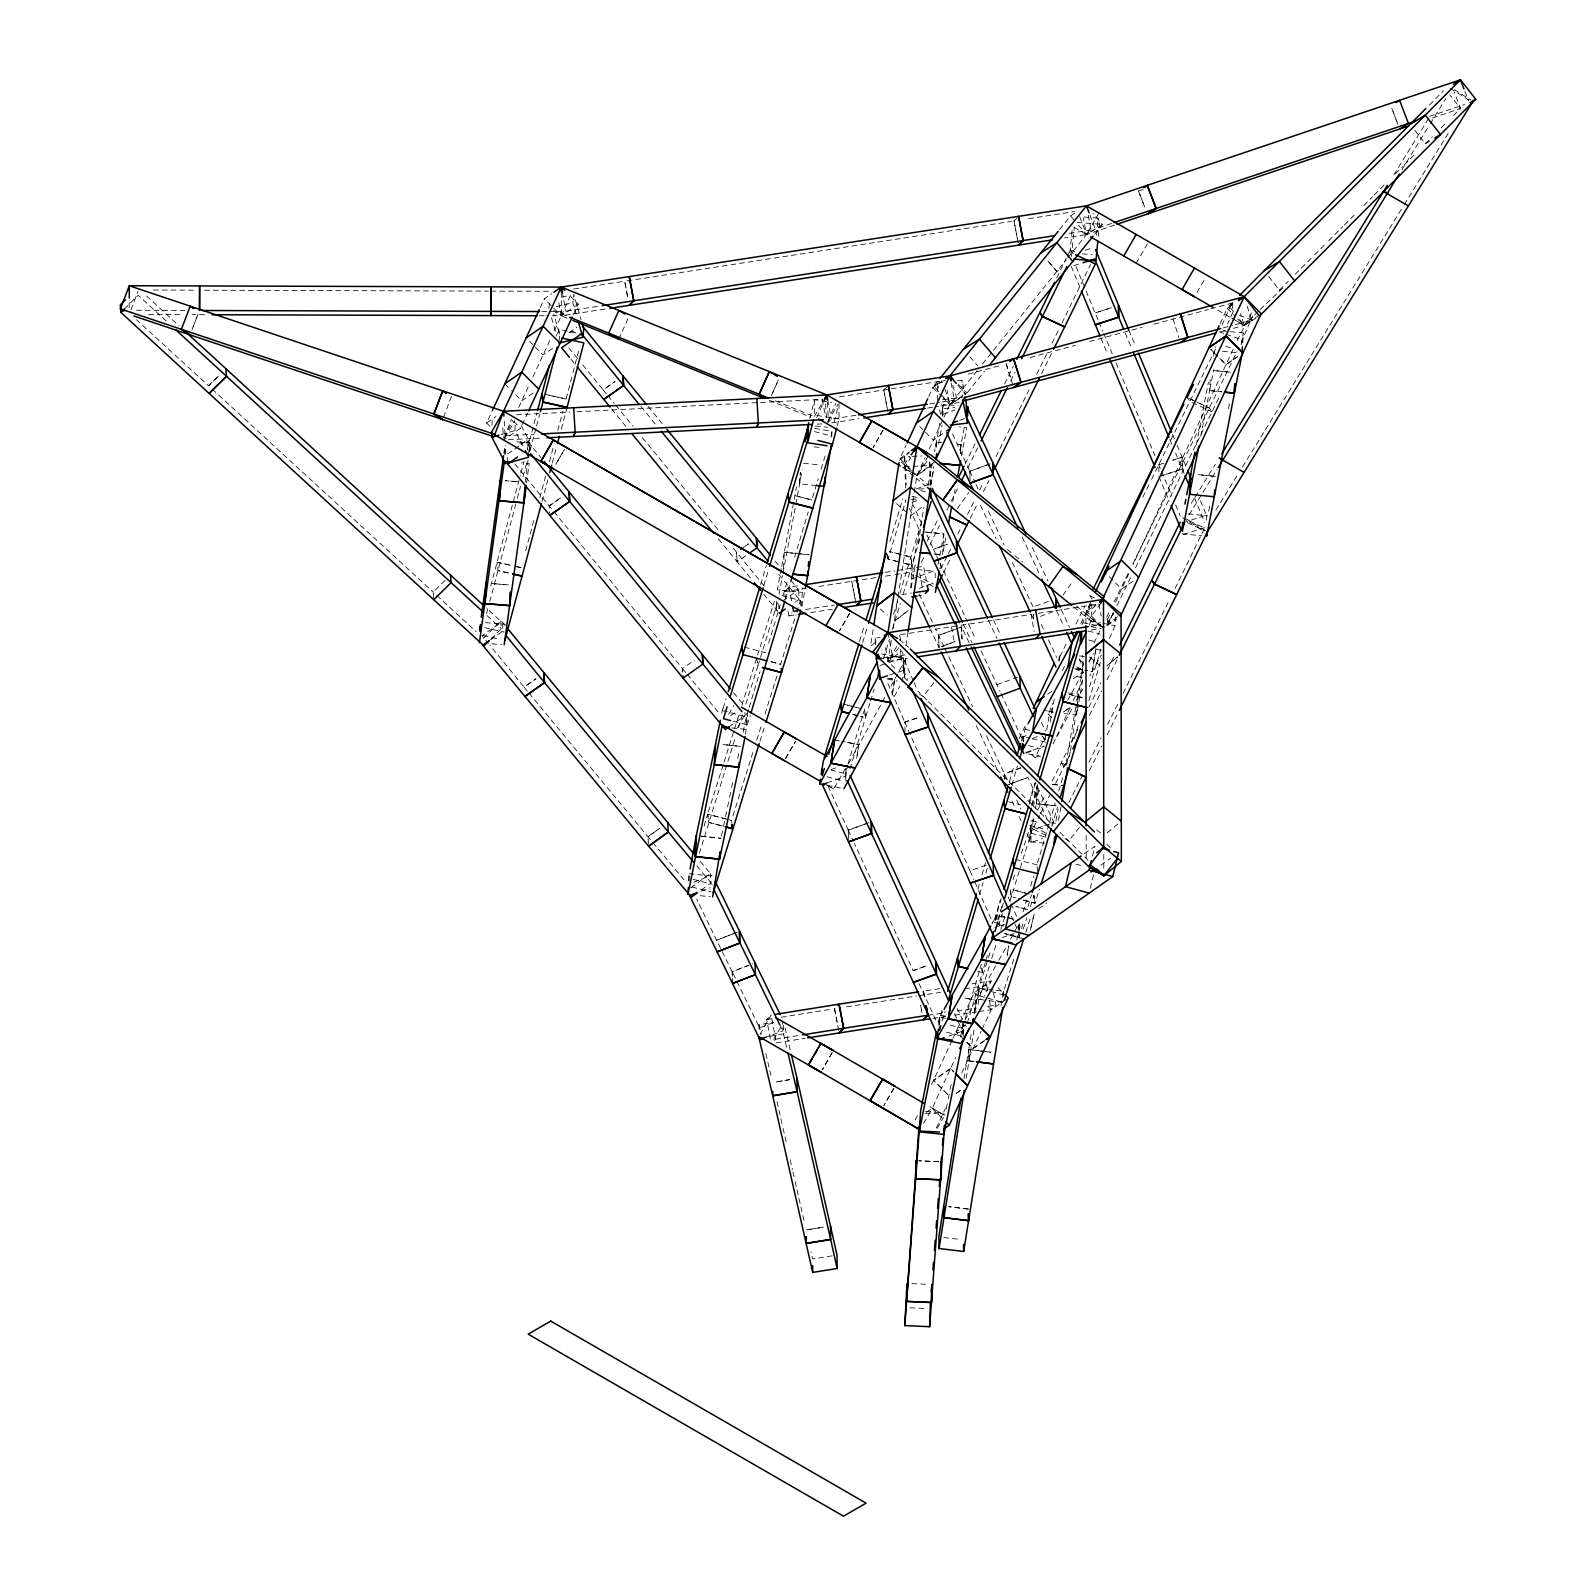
<?xml version="1.0" encoding="UTF-8"?>
<svg xmlns="http://www.w3.org/2000/svg" width="1596" height="1596" viewBox="0 0 1596 1596"><rect width="100%" height="100%" fill="white"/><g stroke="black" fill="none" stroke-linecap="round" stroke-linejoin="round"><path stroke-width="0.75" stroke-dasharray="5 3.75" d="M561.333 291.988L561.273 315.789L554.231 331.03M129.236 307.789L129.216 299.729M492.047 425.354L492.127 420.646M505.713 454.281L505.832 447.199M523.029 446.082L515.029 430.601L515.149 423.519M528.775 454.8L529.014 440.656L521.014 425.174M1232.71 303.42L1232.471 313.095L1227.563 324.088M1241.888 351.898L1242.187 339.808L1252.98 315.589M905.53 487.837L904.653 456.715L909.62 456.496M930.209 484.426L929.391 457.653M1089.23 625.073L1091.065 620.884L1091.844 604.126M1109.499 638.32L1115.005 625.752L1115.444 616.176M504.715 454.641L505.214 445.543M529.732 451.987L530.211 442.89L515.348 441.733M1200.731 436.426L1209.569 390.621L1210.227 379.309M1242.346 351.04L1243.364 332.966L1223.633 330.931M1044.283 843.127L1029.46 841.671L1030.637 823.197M1036.363 803.785L1037.52 785.312L1036.343 803.905L1056.113 805.78L1036.363 803.785L1035.505 808.534M799.636 483.867L800.374 472.296L799.616 483.887L816.913 485.623M942.657 415.898L943.396 404.347L958.218 405.823M1050.288 722.13L1052.522 703.218M1059.265 661.043L1059.704 654.101L1058.487 661.123M1070.497 750.938L1083.205 663.477M1068.103 693.023L1077.998 693.921L1076.662 714.828L1083.085 677.303L1073.21 676.365M745.611 734.18L747.626 713.292M776.534 601.413L775.915 610.689L777.252 603.647M783.297 568.535L784.354 552.296L796.484 487.139M801.072 606.241L802.868 587.627M918.418 543.019L923.825 507.269M938.807 1024.512L939.286 1017.49L946.687 1018.288M962.986 1034.128L963.645 1024.772M1069.938 252.866L1072.312 228.408M1071.435 256.477L1074.268 227.131M1096.552 235.27L1098.208 218.153L1083.385 216.976M1098.267 236.427L1099.464 224.198L1098.208 218.153M548.864 308.547L549.782 300.168M559.079 341.045L559.777 334.761L553.772 314.013M576.156 314.232L572.824 302.701L573.762 294.322L581.064 319.679M503.877 453.284L504.815 445.902M525.184 482.271L528.017 460.107M529.274 450.272L530.211 442.89M526.62 483.069L529.134 463.379L521.692 462.82M873.092 629.602L870.518 646.18L876.364 641.672M891.326 640.156L888.014 661.462L896.832 670.2M893.181 628.325L897.69 599.158M898.069 596.705L913.929 494.521M914.309 492.147L916.882 475.548L925.101 457.833M905.91 645.602L908.104 631.418M930.707 485.783L933.64 466.83M845.78 776.993L847.656 765.362M902.099 681.951L905.81 658.689L881.551 653.921M964.044 1078.836L968.752 1049.47L978.587 1050.667M966.218 1078.138L968.971 1061.001L968.752 1049.47M1023.056 741.023L1024.931 729.392L1028.343 723.188M995.625 920.393L996.363 915.745L1018.208 920.034M1007.176 955.226L1008.672 945.909L1007.156 955.266M1019.146 929.81L1020.243 922.827M1095.953 648.355L1092.223 671.617L1089.849 675.966M1095.574 650.689L1092.223 671.617L1084.941 670.18L1092.223 671.617L1101.34 654.959M976.353 1000.353L974.059 1014.338L976.373 1000.373L964.263 997.919L976.353 1000.353L997.62 962.388M973.899 1061.46L968.991 1060.841L968.732 1049.53L971.545 1032.333M974.777 1012.682L978.807 988.124L993.57 989.979M968.991 1060.841L974.637 1026.447M978.248 1004.343L978.807 988.124M1000.991 1005.959L1003.405 991.216L996.024 990.298M939.186 1024.512L940.742 1015.196L943.017 1011.246M962.607 1034.108L964.164 1024.772M1045.081 739.686L1046.298 732.464M1046.717 730.07L1050.826 706.011M1051.944 712.494L1054.358 698.41M1036.343 803.905L1039.215 787.067M1066.088 763.686L1076.362 703.557M1076.761 701.143L1077.998 693.921M1033.37 806.678L1037.679 783.018M1029.46 841.671L1033.769 817.99M1055.914 820.942L1058.068 809.112M1058.487 820.424L1061.061 806.219M782.998 573.163L802.269 469.703M830.937 437.204L831.835 432.476M939.884 423.219L934.518 451.708M941.64 413.783L943.396 404.347M938.548 444.047L942.059 425.154M964.144 428.047L959.675 451.828M961.49 455.957L966.757 427.628L959.356 426.89M781.262 568.715L777.272 589.822L801.97 592.316M781.701 566.361L784.354 552.296L809.052 554.77L784.354 552.296M779.028 594.271L782.559 575.498M801.95 606.141L805.481 587.388M919.176 531.428L912.054 568.974L910.698 589.842L914.708 568.715M938.089 564.445L943.854 533.942L926.578 532.186M939.845 568.874L941.161 561.832M928.014 485.523L932.204 463.798M930.827 484.645L934.079 467.748M945.75 537.892L942.498 554.81L943.854 533.942L921.63 531.687M952.732 501.663L955.046 489.593M1196.322 444.965L1208.411 382.282M1228.441 408.895L1229.838 401.653M1208.711 511.219L1210.047 504.256M939.186 1028.343L939.286 1017.49M946.308 1108.622L947.725 1101.44M948.204 1099.045L949.64 1091.863M950.119 1089.47L951.555 1082.307M960.612 1036.841L963.006 1024.891M1213.558 356.187L1215.434 346.811M1209.588 390.561L1221.918 391.838L1209.569 390.621L1213.798 369.474M1241.03 344.676L1243.364 332.966M721.831 713.113L723.267 706.05M743.138 732.245L746.968 713.372M721.472 835.945L722.988 828.683M723.507 826.249L725.023 818.987M725.542 816.573L727.058 809.312M727.577 806.898L729.093 799.636M729.591 797.202L731.128 789.96M731.626 787.526L733.163 780.264M737.731 758.479L739.247 751.217M996.503 919.416L997.64 914.648L1004.762 916.583M1016.772 940.084L1020.782 923.446M1092.522 855.875L1094.816 846.359L1083.006 854.618M1090.307 888.314L1093.759 874.049M809.83 418.112L814.598 399.698L831.636 402.352M834.189 421.923L838.359 405.803M837.262 425.833L839.057 418.93L838.957 403.509M557.523 333.983L558.76 329.215L580.465 333.963M549.263 395.309L566.161 399L572.346 375.1M572.964 372.706L578.55 351.2M490.73 586.071L520.236 475.528M520.875 473.134L524.087 461.084M527.298 449.035L536.914 412.905M489.733 601.612L516.645 500.785M517.304 498.371L520.515 486.341M523.069 476.705L527.578 459.848M530.131 450.212L535.917 428.526M536.555 426.112L539.767 414.062M525.702 550.8L534.68 517.084M539.827 497.812L545.593 476.127M549.443 461.683L553.313 447.219M557.802 430.361L562.929 411.09M542.022 501.383L547.807 479.698M552.296 462.84L556.785 445.982M561.293 429.125L567.059 407.439M486.541 613.522L489.094 604.006M977.829 889.072L979.226 884.284M982.039 874.728L985.55 862.778M1009.43 781.581L1014.318 764.943M1021.3 741.162L1022.697 736.394L1029.879 738.19M979.585 894.618L983.096 882.668M985.909 873.112L987.326 868.324M1011.864 784.873L1017.45 765.841M994.707 918.997L1000.333 899.885M1029.161 801.87L1034.747 782.838M985.231 962.767L982.418 972.323L981.62 966.378L982.378 972.483L966.159 1026.966M985.929 960.373L988.044 953.211M997.879 919.755L1002.807 903.017M1031.595 805.142L1037.181 786.11M994.966 919.994L1001.231 898.827M1029.181 804.224L1035.485 782.858M998.537 919.456L1001.31 910.059M1002.009 907.705L1003.405 902.997M1032.053 806L1037.659 787.008M1019.605 923.585L1018.208 928.274L1019.006 937.151L1004.642 933.6L1023.694 938.947L1004.702 933.68M1023.076 911.815L1026.547 900.064M1030.717 885.94L1033.51 876.543M1037.56 871.436L1036.981 864.773L1048.911 824.394M1049.609 822.02L1055.215 803.027M1058.727 791.157L1063.634 774.539M1066.447 765.043L1071.355 748.424M1074.168 738.908L1079.076 722.29M1019.006 937.151L1023.874 920.692M1028.043 906.568L1031.515 894.817M1051.784 826.169L1057.41 807.177M938.448 1022.178L941.979 1010.328M942.258 1020.921L945.071 1011.445M963.346 1036.442L962.368 1028.243L964.483 1021.121M965.181 1018.767L981.4 964.263M1089.609 686.779L1100.781 649.273M1088.931 700.504L1101.519 658.31M704.095 826.09L707.646 814.239L731.547 820.344L732.025 824.474M699.387 853.262L735.457 737.172M812.583 497.593L818.289 478.62M821.142 469.124L826.149 452.506M889.95 541.443L902.797 498.73M888.094 559.059L887.356 552.954L888.074 559.119L900.024 562.171L888.074 559.119L905.93 499.807M921.69 521.473L898.628 597.602M919.815 539.149L903.256 593.852M723.207 708.245L726.08 698.749M760.614 584.535L766.379 565.443M763.786 585.453L768.833 568.755M733.043 721.192L747.347 724.903L746.349 716.784L748.504 709.681M749.222 707.307L760.015 671.697M768.654 643.168L775.856 619.308M776.574 616.934L780.185 605.004M783.057 595.468L788.085 578.769M794.569 557.283L808.254 511.977M747.347 724.903L750.24 715.407M785.511 598.779L791.277 579.687M846.099 781.761L845.102 773.621L847.257 766.499M847.975 764.125L864.513 709.542L865.531 717.681L848.972 772.265M859.526 641.412L864.613 624.754M862.698 642.43L867.785 625.752M893.541 614.28L897.91 599.996M869.86 703.417L865.511 717.701L860.743 716.464L865.531 717.681L864.513 709.562M870.598 701.043L874.229 689.133M883.665 658.17L889.471 639.118M892.364 629.582L900.344 603.388M741.941 705.233L774.359 601.293M777.511 602.51L757.781 666.25L756.823 657.931M771.107 661.741L780.644 664.295L796.005 614.66M796.743 612.305L800.394 600.495L778.948 594.849M1013.121 879.536L1014.597 874.827M1021.201 853.621L1033.37 818.648M1009.909 901.122L1031.116 833.212L1030.038 825.351L1044.303 829.202M1023.176 900.024L1035.066 903.216L1039.475 889.072M708.444 811.726L723.327 764.404M724.085 762.03L738.968 714.709M738.429 727.696L742.898 713.492M745.871 704.035L757.801 666.17L757.322 662.041M732.983 815.755L753.831 749.482M756.803 740.025L762.03 723.467M765.003 713.991L777.651 673.771M759.995 741.182L764.464 726.998M988.902 1000.672L1003.665 1002.527L979.884 996.024L978.787 988.163L987.705 959.934M988.443 957.58L990.657 950.518M979.884 996.024L991.016 960.732M991.754 958.378L996.203 944.253M1013.699 959.336L1002.587 994.627L978.787 988.163M998.817 924.623L1003.585 925.919L998.817 924.663L1002.368 913.51M1000.652 930.129L1005.64 914.508M1023.275 928.972L1026.827 917.82M1030.378 906.668L1033.949 895.516L1035.066 903.216L1018.448 898.628M1025.829 932.224L1030.817 916.603M504.216 421.045L505.134 435.728L503.538 439.977L520.555 428.247L527.638 413.025M130.952 309.784L138.014 291.29M443.508 417.274L451.449 396.446M504.436 437.643L511.478 419.13M1081.829 624.734L1091.026 603.827M1107.624 625.433L1113.13 612.884M816.713 417.613L822.778 404.007M827.825 421.384L835.905 403.269M1221.977 325.205L1231.793 303.2M570.41 295.4L561.293 315.789L546.73 315.749M618.809 339.19L627.926 318.801M915.306 1119.993L917.321 1115.584M931.485 1084.741L951.974 1040.452M926.598 1112.232L932.244 1108.342L955.605 1057.55M936.353 1128.073L945.45 1108.242M1220.142 323.669L1227.224 308.407L1234.765 303.2M1233.07 349.364L1133.14 564.366M1237.119 340.646L1251.663 312.477M952.992 1038.238L959.116 1025.111M961.77 1072.931L981.101 1031.335M489.992 426.391L486.6 423L492.665 409.953M540.286 307.509L544.336 298.811L551.877 293.604M504.575 437.803L512.675 420.406M518.74 407.359L528.875 385.534M532.944 376.796L550.181 339.729M573.223 314.931L578.291 304.058L569.792 295.579M910.079 468.745L899.905 458.551L906.089 445.264M928.752 396.506L932.862 387.648L942.298 381.125M929.231 448.975L949.839 404.626L977.889 369.753M1019.206 738.629L1026.228 723.567M1101.779 626.43L1086.497 611.128L1091.564 600.276M1062.318 670.839L1065.33 664.355M1031.774 754.389L1035.166 757.801L1044.203 738.429M1107.504 619.447L1110.537 612.924M1115.604 602.091L1128.97 573.343M1053.16 743.896L1070.218 707.287L1062.677 712.514L1070.218 707.287M1073.25 700.824L1083.325 679.158M960.114 1022.956L974.258 992.712L991.256 980.922L984.193 996.044M982.119 1029.181L991.216 1009.729L1006.318 999.256M1056.712 277.943L1066.228 258.412M1067.305 256.258L1070.477 249.754L1074.906 251.829M1061.958 323.07L1090.547 264.497M915.525 564.864L911.276 573.523L913.989 577.353M927.216 541.044L937.83 519.378M921.431 562.191L924.623 555.687M929.929 544.874L939.485 525.383M940.882 568.814L947.266 555.827M948.323 553.652L950.438 549.323M957.879 534.161L959.994 529.832M943.595 572.645L949.979 559.657M1142.836 497.154L1150.497 481.553M1151.574 479.319L1216.451 347.23M1114.207 601.832L1128.412 572.864M1132.781 563.947L1237 351.619M1116.921 605.662L1131.125 576.675M1135.514 567.777L1219.424 396.686M1175.055 588.485L1204.641 528.096L1186.885 519.757M1060.023 656.355L1067.485 641.213M1076.023 623.916L1084.542 606.62M1080.851 623.457L1090.427 603.986M1074.966 668.684L1083.824 672.874L1081.13 669.003L1083.245 664.694M1093.918 643.048L1101.38 627.906M1106.706 617.093L1108.821 612.764M1089.15 662.061L1093.42 653.422M1107.265 625.293L1113.649 612.305M965.141 463.937L975.016 443.907M1004.662 383.818L1013.44 366.023M946.987 510.102L950.278 503.418M951.376 501.184L959.056 485.603M967.834 467.808L977.73 447.778M1010.647 381.005L1015.056 372.107M967.535 514.51L975.216 498.93M979.605 490.012L982.897 483.349M996.084 456.636L1029.021 389.863M1036.702 374.282L1047.674 352.038M1052.063 343.14L1058.647 329.774M970.228 518.361L977.909 502.78M983.415 491.668L988.902 480.536M1041.59 373.703L1052.562 351.439M1077.819 729.512L1051.225 782.998M1088.851 707.247L1101.001 682.749M1107.624 669.382L1115.345 653.781M1069.539 755.546L1054.038 786.609M1089.41 715.447L1101.539 690.948M1107.065 679.816L1117.001 659.766M1088.891 762.349L1101.041 737.851M1107.664 724.484L1117.599 704.435M1123.125 693.302L1169.489 599.757M1089.45 770.549L1101.599 746.05M1107.105 734.918L1117.04 714.868M1037.839 809.731L1045.639 794.15M1046.098 835.366L1032.851 828.962L1039.535 815.596M1040.652 813.361L1049.57 795.526M1068.821 802.589L1083.325 773.601M905.81 658.689L889.93 688.195M894.319 696.494L899.865 686.1M991.894 924.044L996.363 915.745M1010.527 939.186L1013.899 932.962M1015.016 930.887L1018.388 924.663M848.773 763.287L885.142 696.893M1067.604 700.464L1082.966 672.235M1088.871 661.382L1092.422 654.859M1056.771 736.773L1072.133 708.544M1076.861 699.866L1082.766 688.993M998.797 960.273L1007.076 945.51M760.015 1034.388L771.127 1014.976L775.756 1039.176L771.307 1043.704M773.741 1039.435L781.162 1026.507M832.095 1052.742L822.199 1069.998L832.075 1052.742M904.453 468.366L910.658 457.593M928.054 456.157L916.902 475.548L928.453 485.004M1098.906 213.026L1086.497 234.552L1064.672 237.944M785.591 758.499L795.506 741.262L785.551 758.459M896.733 646.36L888.054 661.442L907.426 658.43M1136.212 263.18L1147.384 243.809M827.267 785.272L833.691 788.963L846.08 767.417M1196.98 292.467L1204.441 279.539M504.815 437.823L514.77 420.586M814.399 416.476L821.84 403.569M828.065 421.504L838 404.287M728.714 714.19L733.701 705.572M737.392 727.796L744.853 714.888M964.942 1020.103L976.373 1000.373M923.605 1123.345L932.383 1108.322L944.712 1115.444L928.134 1105.729M937.191 1128.312L943.455 1117.579M1393.827 174.842L1428.699 118.343M1191.314 503.279L1193.848 499.169M1195.125 497.114L1215.374 464.217M1401.807 169.874L1428.939 125.924M1430.235 123.83L1445.717 98.733M1189.08 514.89L1201.748 494.321M1203.025 492.266L1216.95 469.663M1404.241 204.587L1449.447 131.371M1242.546 466.83L1402.944 206.702M1215.893 510.102L1238.676 473.094M914.049 476.466L902.498 467.01L909.68 456.915M926.957 461.404L916.902 475.548L901.88 466.91M957.321 508.645L968.812 492.466M1063.096 595.109L1073.13 580.944M1073.709 606.999L1089.11 619.587L1100.582 603.408M1107.823 622.061L1113.549 613.981M933.8 682.789L923.186 696.415L926.678 699.886M1079.355 827.386L1068.722 841.012L1064.911 838.678M898.688 647.836L888.054 661.462L885.301 646.939M1059.624 229.505L1070.537 215.919L1076.502 212.148M982.538 363.948L1066.228 259.769M1067.784 257.814L1086.477 234.532L1095.275 228.986L1111.654 223.46M1094.637 234.173L1102.417 224.457L1092.841 213.305M938.687 391.599L933.899 385.993L938.568 380.187M967.336 392.616L984.473 371.289M770.389 1038.876L766.659 1019.565L771.087 1015.036M838.638 1030.437L834.548 1008.712L838.997 1004.163M1014.019 220.986L1018.128 242.712L1014.019 220.986L1018.547 216.438M1088.273 215.5L1091.026 230.004L1086.497 234.532L1083.305 217.635M1429.457 104.957L1443.522 90.812M1268.76 276.547L1279.413 290.133L1288.211 281.315M1295.234 274.253L1312.83 256.617M1314.585 254.861L1326.894 242.512M1328.65 240.757L1342.715 226.652M1344.47 224.896L1356.78 212.547M1363.802 205.505L1372.6 196.687M1374.356 194.912L1386.665 182.582M1395.443 173.764L1402.485 166.702M1404.241 164.947L1416.55 152.598M1414.655 130.194L1425.328 143.78L1432.37 136.717M1441.168 127.879L1446.455 122.593M1453.497 115.511L1460.54 108.448L1454.355 92.289M826.808 423.658L831.376 419.11L855.975 415.299M886.957 406.92L883.785 390.003L888.334 385.454M951.196 383.16L954.388 400.077L949.839 404.626L935.076 406.92M1233.548 311.779L1228.98 305.953L1232.511 302.442M904.693 654.998L892.583 656.874L888.034 661.422L901.64 650.969M1258.286 311.28L1244.222 325.385L1227.703 329.833M1260.062 309.524L1283.204 287.819L1279.413 290.133M597.383 306.412L565.862 311.24L561.273 315.789L555.248 312.158M785.751 598.959L784.414 591.697L788.983 587.148L801.012 585.313M788.005 611.029L788.923 615.856L791.955 612.824M124.348 309.006L138.194 295.3L167.021 321.734M208.557 385.813L218.951 375.539L208.557 385.813L136.498 319.739M433.653 597.802L433.194 592.116L445.324 580.126M483.389 638.26L500.725 621.183L486.381 607.976M490.93 639.018L501.324 628.764L500.725 621.183M964.862 988.782L986.667 985.53L991.335 980.961L971.944 983.854M979.006 1011.505L991.116 1009.689L995.784 1005.121L993.57 993.051M1085.918 623.258L1085.898 613.762L1096.452 605.103M1107.006 625.253L1117.539 616.615M1107.265 832.713L1117.798 824.075M899.366 460.286L909.102 452.805M934.378 462.082L916.882 475.548L902.498 467.01M910.618 515.867L924.244 505.373M690.769 887.775L710.439 873.531L699.367 860.324M701.203 890.009L711.058 882.887L710.439 873.531M648.415 843.785L647.956 836.703L659.826 828.244L648.016 836.823L651.188 840.593M549.243 505.912L561.154 497.533L549.204 505.852L549.682 513.034M740.524 549.443L748.464 543.857L740.524 549.423M718.34 538.85L737.172 561.772L747.088 554.75M553.932 511.658L682.49 668.584L683.108 678.101L682.49 668.584L694.4 660.165M782.698 600.954L798.579 589.782L790.778 580.226M795.207 602.071L799.177 599.278L798.579 589.782M730.629 715.786L736.594 711.597M729.272 726.719L745.152 715.547L744.694 708.385M1038.797 908.742L1046.816 903.117M518.959 446.002L507.029 454.381L507.668 463.957M520.954 444.606L526.919 440.416L540.964 457.573M505.114 625.572L502.002 621.782L482.112 635.707L488.316 643.328M490.67 639.677L502.6 631.318L502.002 621.782M569.014 332.666L576.974 327.1M1100.801 865.172L1110.656 858.309M1012.881 385.135L1006.218 363.928L1009.889 361.374M1247.134 306.113L1251.603 320.237L1244.222 325.385L1231.773 318.222M578.291 304.058L561.313 315.809L544.336 298.811M552.535 348.427L543.099 354.95L529.533 341.344M486.6 423L496.037 416.476M533.084 393.015L521.772 400.835L511.578 390.641M899.905 458.551L909.341 452.027M942.797 433.593L933.361 440.117L919.775 426.511M931.964 465.114L916.862 475.548L911.775 470.441M1086.497 611.128L1095.933 604.585M1132.98 581.223L1121.669 589.064L1106.387 573.762M1107.245 625.512L1116.681 618.989M1047.594 694.2L1053.26 690.29M1021.979 738.17L1027.644 734.26M1035.166 757.801L1038.936 755.187M965.52 1025.051L956.084 1031.595L964.563 1040.113M984.373 1040.772L973.041 1048.612L966.258 1041.809M1259.284 314.971L1244.202 325.385L1215.194 308.666M1073.29 678.739L1082.706 672.235M965.5 1025.091L956.084 1031.595L961.171 1036.682M984.373 1040.752L973.061 1048.552L962.867 1038.378M956.144 1093.4L961.79 1089.489L956.164 1093.36M1102.417 224.457L1086.477 234.532L1076.921 223.36M1056.891 271.4L1047.315 260.248L1056.891 271.42L1060.861 268.886M933.899 385.993L941.859 380.965M959.795 398.322L949.839 404.626L943.056 397.843M1425.328 143.78L1431.033 140.308M1228.98 305.953L1232.79 303.639M1255.613 318.442L1244.222 325.385L1237.419 318.601M732.365 976.453L732.225 971.784L752.733 963.765M732.524 983.435L732.205 971.665L748.185 965.52M773.322 1022.597L759.616 1027.864L732.205 971.665M764.504 1037.879L782.798 1030.876L782.519 1021.46M693.901 882.069L712.195 875.107M701.063 891.206L710.22 887.715M969.051 642.55L961.59 626.929L938.648 635.408L938.987 647.457L930.807 630.061M1020.662 767.856L1004.602 773.801L1004.842 783.317M1004.981 785.89L1027.944 777.392M970.049 480.755L969.809 471.279L990.518 463.718L969.789 471.199L969.909 475.967M912.034 578.809L935.037 570.41M919.316 588.385L923.904 586.71M926.199 585.872L933.101 583.338M961.989 639.078L961.63 626.969L938.628 635.368L939.027 647.517L955.086 641.572L941.301 646.619M1035.425 606.161L1049.23 601.133M1040.333 616.375L1056.432 610.47L1063.594 625.812M996.921 684.704L1017.63 677.143M1076.143 669.961L1083.046 667.447L1082.746 655.557M1032.712 738.31L1039.614 735.796M1033.031 750.22L1044.542 746.01M848.454 839.516L848.274 830.199L868.982 822.658L848.254 830.12L848.354 834.808M913.151 970.687L926.957 965.66L913.092 970.488L854.439 843.566M943.416 414.182L954.927 410.012M959.834 420.287L964.443 418.631M916.343 488.895L930.169 483.887M912.034 502.481L918.957 499.987M831.237 769.551L835.845 767.895M826.868 782.958L845.301 776.314L845.162 769.272M1020.722 767.955L1004.582 773.761L1004.901 783.476M1009.51 784.055L1027.944 777.432L1047.096 819.007M1042.328 826.509L1030.797 830.638L1031.096 842.608L1042.627 838.459M1044.622 825.671L1053.839 822.359L1035.704 782.978M948.742 1036.103L962.568 1031.156L962.348 1021.62M1138.527 190.941L1144.731 207.141L1138.527 190.941L1143.255 189.365M1429.497 116.348L1464.609 104.498M1432.47 117.944L1460.559 108.468L1449.866 94.862M1114.607 225.096L1086.517 234.532L1078.557 213.724M905.072 732.105L904.772 722.13L918.717 717.462L904.752 722.05L904.872 726.24M986.168 865.231L969.909 870.698L973.899 879.775M994.847 927.436L1004.123 924.323M1002.168 937.53L1013.799 933.62M879.995 665.512L886.977 663.198M889.311 662.42L903.256 657.771L913.151 680.395M889.69 675.008L903.655 670.36L903.256 657.771M1158.756 464.815L1163.424 463.299L1158.756 464.835L1160.631 469.284M1183.155 522.75L1206.456 515.089L1199.893 499.488M1183.314 534.58L1204.302 527.678M1085.2 250.253L1092.203 247.998M1073.649 265.754L1080.652 263.5M501.124 434.511L515.029 430.601M519.737 443.289L529.014 440.656M1030.038 357.524L1075.325 345.334M1089.609 341.484L1142.058 327.36M1153.968 324.168L1208.451 309.484M1210.825 308.846L1232.072 303.1M1223.254 327.878L1232.71 325.345M1235.065 324.706L1251.603 320.237M1220.601 331.749L1225.329 330.472M968.413 374.082L1001.49 365.205M959.296 402.092L949.859 404.626L940.283 393.454M561.772 297.255L568.954 295.499M556.046 306.791L572.824 302.701M569.353 332.427L576.535 330.671M758.998 1029.26L758.978 1024.832L773.601 1022.318M761.511 1037.659L783.437 1033.909L783.377 1025.071M766.659 1019.565L771.506 1018.787M781.202 1017.231L829.701 1009.49M775.756 1039.176L799.995 1035.285M776.155 1042.926L805.262 1038.278M832.134 1255.833L812.603 1258.945L810.987 1251.683M1028.562 218.712L1074.647 211.53M1069.2 233.395L1091.026 230.004M885.182 572.346L894.817 570.849M897.211 570.47L914.069 567.817M916.463 567.438L923.685 566.321L927.376 585.632M875.845 577.652L815.696 586.929M885.481 576.136L892.703 575.019M895.097 574.64L914.348 571.607M901.82 594.61L911.436 593.094M916.543 596.146L923.765 595.009M627.128 280.836L1011.545 221.365M839.496 396.845L945.291 380.466M929.79 403.888L939.625 402.372M942.079 401.973L954.388 400.077M831.735 422.9L858.808 418.711M927.695 408.057L932.623 407.299M900.463 634.649L1031.016 614.46L1034.208 631.358M1038.298 613.323L1096.512 604.325M1091.046 626.171L1100.761 624.674M1091.365 629.981L1101.06 628.465M846.578 1006.837L916.383 996.044M573.742 289.036L624.674 281.215L627.846 298.133L624.674 281.215M604.944 309.105L561.273 315.789L558.56 301.305M784.414 591.697L806.08 588.405M805.521 609.473L834.409 605.064M788.923 615.856L796.125 614.759M810.569 612.565L832.234 609.253M923.446 991.096L924.782 998.358L923.346 991.116L940.423 988.562M918.797 995.665L940.603 992.413M927.894 1015.275L944.872 1012.742M957.002 1010.926L976.393 1008.034M988.503 1006.218L995.784 1005.121M932.942 1018.388L945.051 1016.572M954.747 1015.136L976.572 1011.864M937.67 400.237L937.411 383.12L944.792 382.262M957.081 380.865L962.009 380.307L964.862 394.332M942.598 399.678L962.268 397.444L962.009 380.307M942.757 416.157L942.657 408.815L954.947 407.419M875.466 644.844L875.047 637.981L879.995 637.482M883.705 657.871L901.002 656.175L904.792 677.043L902.718 651.786M878.857 658.829L903.555 656.415M887.516 678.739L894.917 678.001M576.994 411.748L822.838 399.319M516.505 414.78L569.632 412.127M505.134 435.728L534.121 434.272M508.366 439.738L542.181 438.042M817.152 424.157L821.98 423.898M912.094 456.396L922.029 455.957M904.274 466.73L929.091 465.653M918.977 489.014L926.438 488.695M911.176 499.349L918.618 499.029M491.009 291.13L551.618 291.27M153.495 290.013L197.126 290.173M204.547 290.213L488.536 291.11M541.902 311.539L546.75 311.559M549.184 311.559L561.293 311.579L561.273 315.789L568.196 318.582M136.498 310.262L184.996 310.422M204.468 314.711L192.198 314.651M539.448 315.729L544.296 315.749M148.568 314.512L182.503 314.631M911.954 1283.623L929.331 1284.401M910.119 1307.822L927.495 1308.6M925.022 1113.21L944.872 1114.148M1077.22 222.443L1099.464 224.198M1082.307 253.844L1092.183 254.622M485.503 622.64L505.294 624.275M491.787 643.787L501.683 644.604M1079.475 655.976L1084.422 656.435M1064.293 713.651L1076.642 714.868M1052.522 784.394L1062.397 785.332M1052.502 784.474L1062.377 785.432M1030.777 820.883L1038.178 821.601M1050.527 822.818L1055.475 823.317M815.416 426.032L827.765 427.269M814.08 446.84L819.027 447.339M803.446 463.299L820.743 464.995M701.183 836.324L720.953 838.279L696.295 835.686M689.213 873.71L711.437 875.925M700.245 895.715L710.14 896.693M1188.082 513.872L1207.813 515.867M1181.958 533.782L1201.708 535.777M917.002 569.473L934.278 571.228M1222.476 351.24L1237.279 352.776M731.766 727.896L746.569 729.472M740.265 746.369L722.988 744.554L740.265 746.389M925.6 1111.315L942.877 1113.13M968.353 1209.05L948.662 1206.676L968.333 1209.11M943.775 1237.479L961.011 1239.533M981.041 1050.966L990.897 1052.163M968.971 1061.001L973.879 1061.599M979.066 999.435L986.448 1000.373M968.732 1049.53L983.495 1051.385M985.949 1051.684L990.877 1052.303M839.057 418.93L814.678 415.12L814.598 399.698M814.778 428.446L831.815 431.12L831.855 437.723M887.536 679.098L897.251 680.993M1083.105 622.739L1104.931 627.048M1096.352 649.333L1101.2 650.31M826.947 785.272L841.491 788.145M1024.931 729.392L1029.779 730.35M1028.462 754.09L1040.572 756.484M834.628 739.906L839.476 740.863M940.742 1015.196L945.57 1016.173M1091.065 620.884L1100.642 622.839M1103.035 623.318L1115.005 625.752M1091.405 626.689L1100.981 628.644M544.475 394.172L566.141 399.04M497.114 562.251L511.578 565.503L497.114 562.231L498.052 570.63L510.082 573.343L498.052 570.63M484.665 627.687L503.937 632.056M483.189 635.527L500.047 639.338M1088.213 631.038L1100.183 634.031M1088.951 640.096L1096.133 641.871M1069.36 694.32L1083.724 697.911L1069.34 694.4M1015.435 859.426L1036.981 864.793M994.268 922.348L1003.844 924.722M1032.273 738.808L1046.617 742.399M1028.522 745.631L1040.472 748.644M1008.632 801.81L1020.582 804.883M977.59 971.266L982.378 972.483M950.418 1025.211L962.368 1028.243M946.608 1032.213L960.952 1035.844M693.263 879.376L712.375 884.264M691.846 886.997L710.958 891.885M814.419 431.598L831.137 435.888M920.692 490.531L925.481 491.768M912.134 496.276L916.902 497.493M903.815 555.228L910.977 557.064L911.974 565.263L902.418 562.809L911.954 565.283L910.957 557.124L903.815 555.268M744.295 647.158L765.781 652.704M843.047 703.996L857.371 707.686M858.369 715.826L851.207 713.971L858.349 715.846M722.489 710.599L746.349 716.784M830.778 769.91L845.102 773.621M827.007 776.813L843.705 781.142M847.815 705.213L862.139 708.923M771.127 661.722L780.663 664.235M1031.116 833.212L1045.4 837.062M1029.22 894.079L1012.562 889.59L1029.181 894.199M707.706 814.1L708.664 822.359L722.948 826.149L708.664 822.359L707.646 814.239L731.507 820.484M1075.923 864.154L1080.672 865.431M1007.136 917.221L1014.238 919.156M1011.265 896.812L1010.188 888.952L1011.325 896.673L1016.073 897.969M1239.414 315.489L1255.633 321.095M1219.025 331.808L1223.653 333.404M1225.967 334.202L1242.187 339.808M1225.668 346.312L1232.631 348.706M775.297 400.815L814.419 416.676M769.292 400.317L810.708 417.115M553.493 310.681L569.612 317.225M1187.364 522.59L1205.1 530.949M915.725 575.617L933.461 583.976M920.653 580.485L933.959 586.749M1189.359 398.501L1209.289 407.918L1212.002 411.788L1189.798 401.374L1187.125 397.444L1209.269 407.958L1211.963 411.848M1089.869 595.787L1094.297 597.902L1089.849 595.847L1092.562 599.657M1076.702 666.909L1081.13 669.003M1045.48 832.813L1030.018 825.332L1032.851 828.962M1074.048 227.37L1088.552 235.729M823.317 782.978L833.691 788.963M1089.11 619.587L1103.514 628.126L1085.898 613.762M899.446 639.677L908.523 647.258M919.356 694.08L923.186 696.415L917.9 691.168M1454.255 89.576L1470.854 99.989M1450.146 88.279L1468.819 99.989M1186.546 518.999L1205.239 530.69M1182.456 517.663L1203.224 530.67M1007.315 549.503L1013.081 554.231M1015.016 555.807L1022.697 562.091M1076.562 606.101L1101.579 626.55M915.964 478.042L925.6 485.922M1089.47 656.993L1103.534 668.505M1096.711 829.84L1101.978 834.149M901.122 461.803L913.371 472.496M896.613 503.638L907.127 512.795M880.274 608.994L887.276 615.098M146.593 295.998L179.031 325.744M486.98 615.577L501.324 628.764M212.208 389.165L433.194 592.116M436.765 595.388L476.207 631.677M1106.726 844.204L1110.237 847.695M928.433 701.642L1052.941 825.332M1059.963 832.294L1088.033 860.184M932.244 1108.342L944.154 1120.173M903.855 677.183L907.366 680.674M1227.224 308.407L1235.703 316.906M1079.874 659.846L1083.265 663.258M1051.545 717.302L1048.153 713.911L1051.545 717.342M958.338 384.417L966.817 392.895L949.839 404.626L943.914 385.773M932.862 387.648L941.341 396.147M1041.969 735.836L1045.36 739.247M504.795 383.858L509.882 388.945M513.772 421.444L520.555 428.247M998.039 987.744L1003.126 992.852M974.258 992.712L981.041 999.515M987.824 1006.318L991.216 1009.729M1070.537 215.919L1075.325 221.505M969.869 356.646L977.849 365.943M957.819 385.235L965.78 394.551M696.794 865.89L711.058 882.887M652.764 842.489L686.021 882.109M527.298 691.048L524.106 687.218L535.977 678.759L524.067 687.098L489.872 645.223M528.875 692.963L647.956 836.703M648.096 406.461L663.796 425.553M640.874 406.441L656.574 425.553M606.28 393.713L603.148 389.903L615.039 381.504L603.128 389.883L581.303 363.11M607.857 395.628L614.121 403.269M615.697 405.185L632.954 426.192M642.37 437.643L719.277 531.229M733.402 548.406L764.664 586.57M611.607 408.995L625.732 426.172M733.601 692.664L742.978 704.095M682.49 668.564L685.602 672.375M687.178 674.27L719.995 714.27M775.157 561.154L778.289 564.964M778.868 574.46L799.177 599.278M737.153 561.732L736.554 552.236L737.172 561.772L751.197 578.909M763.686 594.171L777.751 611.328M514.85 463.917L552.376 509.742M568.834 347.808L579.747 361.195M570.989 359.22L574.101 363.05M1239.653 319.559L1244.222 325.385L1240.511 313.614M1070.477 249.754L1073.17 253.604M732.225 971.784L716.604 940.263L737.113 932.244L716.564 940.124L696.654 898.967M779.626 1024.393L782.798 1030.876M943.954 646.58L935.555 628.844M945.032 648.814L972.682 706.829M986.508 735.856L1008.612 782.499M976.253 725.621L998.597 772.504M919.196 594.031L934.538 626.669M1061.24 609.552L1069.44 627.068M1078.956 658.689L1083.046 667.447M1041.31 624.515L1044.383 631.098M1048.472 639.856L1056.672 657.392M993.51 619.866L1000.892 635.667M1041.41 722.31L1045.5 731.088M988.542 620.525L997.001 638.58M1042.747 736.414L1044.782 740.783M938.807 560.555L933.52 549.263L947.326 544.236L933.5 549.224L925.401 531.687M939.864 562.809L967.336 621.502M968.393 623.757L975.794 639.557M981.061 650.849L999.994 691.287M1001.011 693.482L1023.515 741.661M963.425 624.415L971.884 642.47M1032.253 547.428L1047.834 580.804M1022.178 537.034L1038.777 572.645M969.809 471.279L974.996 482.391M976.034 484.625L978.109 489.074M988.483 511.319L1004.064 544.695M1012.363 562.51L1033.131 607.019M980.483 505.373L996.044 538.75M1031.355 614.42L1033.43 618.869L1033.31 614.141L1033.43 618.869M952.533 433.913L969.789 471.199M912.194 503.179L921.331 522.909M909.461 508.526L919.615 530.451M848.274 830.199L853.421 841.331M1016.692 800.015L1020.722 808.753M1011.944 801.032L1014.976 807.596M1019.006 816.354L1021.021 820.723M1027.066 833.85L1031.096 842.608M957.261 1008.273L962.288 1019.226M954.528 1013.62L962.568 1031.156M919.116 983.655L937.211 1023.096M828.065 786.09L848.254 830.12M1008.093 896.932L1010.088 901.481M1011.086 903.755L1017.071 917.361M1011.465 916.184L1016.453 927.515M974.897 882.049L992.852 922.907M914.149 682.649L917.121 689.432M903.655 670.36L907.625 679.417M887.915 683.607L904.752 722.05M904.772 722.13L969.909 870.678M1185.828 466.072L1175.434 441.334M1184.132 473.453L1175.614 453.144M1194.446 497.952L1204.761 522.451M1161.569 471.518L1171.883 496.017M1175.634 504.935L1180.322 516.067M1158.935 476.645L1169.25 501.164M1128.911 330.292L1135.554 346.152M1172.581 434.531L1174.496 439.06M1125.28 333.045L1131.923 348.906M1169.908 439.538L1171.803 444.087M1097.988 319.799L1074.866 263.739M1098.946 322.053L1102.736 331.13M1103.694 333.384L1112.232 353.793M1116.043 362.851L1154.965 455.758M1101.001 338.412L1107.664 354.272M1071.295 266.492L1079.594 286.662M1464.869 91.351L1468.42 100.608M1089.968 215.101L1095.275 228.986M1173.02 319.02L1178.965 337.873M1006.218 363.928L1011.405 380.427M952.792 385.354L957.241 399.479L949.859 404.626L947.106 390.142M551.518 317.784L556.844 336.217M785.052 1027.864L790.758 1051.924M783.437 1033.909L786.868 1048.333M758.978 1024.832L761.252 1034.447M765.821 1053.699L770.948 1075.345M777.033 1101.739L780.324 1116.262M780.863 1118.676L782.519 1125.938M783.077 1128.352L786.908 1145.29M790.2 1159.813L792.394 1169.489M792.953 1171.923L794.609 1179.165M795.147 1181.599L798.439 1196.102M798.998 1198.536L804.484 1222.736M937.411 383.12L938.847 390.122M941.7 404.147L942.657 408.815M939.585 409.593L940.543 414.262M834.548 1008.712L837.82 1025.61M919.635 573.263L922.388 587.767M855.915 603.148L851.785 581.423L854.957 598.34M1107.125 618.709L1108.023 623.537M1098.926 603.946L1101.2 616.016M951.396 626.769L954.568 643.687M883.785 390.003L887.875 411.748M888.034 632.734L892.583 656.874M827.726 399.778L831.376 419.11M822.279 399.499L825.451 416.416M921.53 1010.168L920.613 1005.34L921.909 1012.582M788.983 587.148L791.676 601.652M562.231 291.908L565.862 311.24M986.667 985.53L987.565 990.358M989.34 1000.034L991.116 1009.689M900.603 640.196L899.765 635.567L900.024 640.136M875.047 637.981L875.905 642.609M1033.989 895.356L1035.066 903.216M1022.697 736.394L1023.475 742.419M800.394 600.495L801.332 608.794M558.76 329.215L559.677 337.574M526.919 440.416L527.538 449.992M827.287 402.292L828.384 419.409M825.571 404.087L826.489 418.77M778.708 603.747L779.307 613.243M502.78 427.748L503.398 437.523M900.583 649.313L901.002 656.175M929.889 462.68L931.126 483.788M904.653 456.715L906.309 484.865M961.59 626.929L961.989 639.018M1018.228 924.603L1018.368 929.57M935.116 572.844L935.256 577.672M1003.405 991.216L1003.605 1000.253M1206.456 515.089L1206.556 522.171M1158.796 467.189L1158.856 471.917M1103.774 854.558L1103.774 868.763M1086.178 835.406L1086.218 859.107M936.353 442.112L935.914 449.055L936.373 442.052L941.321 442.571L936.353 442.112M961.051 444.566L960.453 453.823L961.071 444.586L956.124 444.067L961.051 444.566M858.867 744.694L856.613 758.659L858.867 744.714L841.89 741.342L858.867 744.694M894.698 679.477L892.084 695.756L894.698 679.497L889.83 678.519L894.698 679.497M1034.228 913.949L1030.198 930.588L1034.228 913.949M198.044 314.073L191.859 330.252L198.044 314.073M778.389 379.928L771.327 395.788L778.389 379.928M564.485 449.314L555.787 464.396L564.485 449.314M883.027 430.242L873.112 447.459L883.027 430.242M849.511 613.502L839.576 630.739L849.511 613.502M893.76 1088.452L883.805 1105.669L893.74 1088.432M1117.599 656.973L1107.045 665.612L1117.599 656.973M907.905 610.729L894.279 621.223L907.905 610.729M1237.319 356.806L1225.987 364.626L1219.204 357.843L1226.007 364.626L1237.319 356.806M950.478 1068.622L933.5 1080.332L948.782 1095.614L933.5 1080.332L950.438 1068.702L953.869 1072.013L950.438 1068.702M1111.474 307.649L1095.155 312.996L1111.494 307.729M1182.077 457.194L1172.761 460.247L1182.077 457.174L1182.257 469.005L1161.27 475.887L1182.257 469.005L1182.077 457.174M789.721 1079.634L775.097 1082.148L789.721 1079.594M823.217 1227.204L806.14 1229.977L823.217 1227.184M938.648 1161.688L918.797 1160.771L938.667 1161.669M517.762 481.693L505.373 480.735L517.782 481.713M508.386 584.874L491.049 583.478L508.386 584.894M1230.496 372.227L1213.219 370.491L1230.476 372.287M1215.414 476.386L1198.137 474.63L1215.414 476.386M940.024 554.55L932.623 553.792L940.044 554.55M1082.527 669.702L1075.245 668.265L1082.507 669.702M1053.24 712.075L1043.545 710.16L1053.24 712.075M521.214 567.677L513.972 566.041L521.194 567.697M811.865 499.967L795.147 495.678L811.845 500.047M901.421 554.61L889.491 551.558L901.421 554.63M1027.684 909.64L1015.834 906.428L1027.684 909.64M1065.689 765.043L1061.26 762.928L1064.013 766.679L1061.26 762.948L1065.669 765.083M1217.509 356.127L1210.726 349.344L1217.509 356.147M1397.936 124.388L1391.732 108.209L1397.916 124.388"/><path stroke-width="1.5" d="M561.333 291.988L561.353 287.081L1086.457 205.844L1460.44 79.8L1463.991 89.037M129.276 297.973L129.316 285.724L561.353 287.081L826.828 394.95L907.865 441.673M525.303 450.511L528.735 457.154L505.553 463.698L491.847 437.144L491.927 432.416M944.652 1125.459L929.63 1326.715L904.812 1325.578L918.937 1127.255M904.812 1325.578L906.987 1283.364M929.63 1326.715L930.348 1303.892M931.266 1291.782L931.805 1284.521L931.466 1302.516L906.628 1301.398L919.875 1122.028M931.805 1284.521L931.466 1302.535L906.648 1301.378M1081.29 636.704L1081.509 631.916L1080.133 641.333M480.037 631.358L480.416 624.515M1182.357 526.979L1182.616 522.451M1194.925 452.187L1190.736 473.892L1189.559 494.281L1182.397 531.468M1206.895 531.747L1206.636 536.276L1242.207 353.295M1214.636 489.992L1214.237 496.775L1189.559 494.301L1198.875 446.062M1054.597 837.162L1054.158 844.085L1055.894 834.628M688.335 887.556L687.916 894.478L721.911 726.858L729.312 727.636M688.774 880.633L689.073 876.024M720.075 852.124L712.594 896.952M807.117 439.159L808.015 425.274L804.923 441.813M824.334 486.341L824.933 477.084L824.314 486.361L816.933 485.603M831.676 443.947L805.481 587.388M967.495 416.057L968.094 406.8M714.23 764.564L715.606 743.716L696.295 835.686L694.918 856.513L719.577 859.187L738.888 767.217L714.23 764.544L738.908 767.177L745.133 736.534M720.035 852.244L719.577 859.187L694.938 856.593L696.255 835.825L690.09 868.982M738.908 767.177L739.187 762.589M807.696 575.657L792.893 574.161L807.696 575.637L807.995 571.009M808.314 566.361L808.613 561.732M962.508 1041.131L943.894 1134.437L919.216 1131.823L920.673 1110.796L936.413 1031.854M944.054 1132.103L944.533 1125.08M932.922 1269.798L933.48 1262.436M934.418 1250.167L935.176 1240.351M936.094 1228.082L936.653 1220.701M937.59 1208.431L938.348 1198.616M939.266 1186.347L939.825 1178.985M940.762 1166.716L941.52 1157.02M942.458 1145.11L943.017 1137.968M1097.809 241.315L1095.913 260.886L1073.669 259.111M583.039 335.2L583.737 328.916L582.4 324.307M503.558 455.758L481.234 617.333M526.301 485.543L504.176 644.804M479.418 642.769L504.356 461.483L511.797 462.062M873.83 624.874L899.007 462.66M875.606 654.26L887.994 632.714L916.882 446.8L949.839 375.918L1086.477 205.844L1244.182 296.676L1261.179 313.674L1120.452 616.375L1103.494 599.358L916.862 446.82L871.835 420.905L859.426 442.431L871.875 449.613M908.104 631.418L930.348 488.157M1002.847 1007.435L993.59 1063.933L976.373 1061.759L993.57 1063.993L963.685 1251.464L939.066 1248.511L964.263 1090.367M824.514 784.793L819.666 783.836L820.404 779.187M821.162 774.539L823.396 760.574L870.458 674.689L866.708 697.951L819.666 783.836M878.957 670.22L877.84 677.183L866.708 697.991L890.947 702.759L843.925 788.624M1016.911 943.755L1005.699 964.523L981.44 959.735L985.151 936.493L990.757 926.119M960.932 1098.427L943.735 1206.117L943.954 1217.648L968.553 1220.661L968.433 1213.698L968.553 1220.641L943.954 1217.648L943.735 1206.097L938.867 1236.88L939.066 1248.511M1021.939 747.985L1022.677 743.337M981.44 959.735L992.652 938.987L993.39 934.338M1022.318 750.579L1032.532 731.966L1036.283 708.704L1028.343 723.188M1032.532 731.985L1051.924 735.816L1032.532 731.966L1067.963 666.829L1071.714 643.567L1078.537 631.078M981.4 959.735L1005.64 964.583L961.051 1043.445L936.852 1038.517L981.4 959.735L985.211 936.433L944.154 1009.27M936.852 1038.517L938.408 1029.181M1061.879 801.451L1067.624 767.776M935.914 458.212L936.792 453.483M960.593 460.665L959.715 465.394L939.964 463.419L959.695 465.453L957.381 477.523M935.396 592.335L939.386 571.228M948.543 523.408L951.795 506.511M1184.93 504.077L1185.828 499.428M1186.706 494.8L1190.736 473.892M919.216 1131.823L937.83 1038.537L952.632 1040.093M715.587 743.756L720.395 720.195M1113.789 851.506L1118.517 852.803L1112.771 876.583L1015.635 944.852L991.914 938.428L993.63 931.286M1071.195 862.857L1011.086 905.132L1005.34 928.912L991.914 938.428M1029.061 935.336L1005.34 928.912L1089.071 870.139L1091.365 860.623M808.653 422.701L807.536 438.321M813.501 419.708L807.556 442.73L827.047 445.783M831.915 446.541L836.663 428.127M549.463 365.045L542.042 393.733L542.959 402.072L540.406 411.668M557.204 347.13L542.959 402.072L567.059 407.439M537.573 410.491L542.061 393.633L542.979 402.032L567.079 407.359L583.817 342.841L562.091 338.093M541.383 503.797L504.855 640.435M549.722 472.476L551.657 465.254M557.443 443.568L559.358 436.346M976.413 893.84L957.44 958.358L958.498 966.298L968.074 968.712L958.458 966.418L957.48 958.218L947.625 991.375M988.363 853.222L1008.034 786.349M1017.111 755.427L1020.602 743.537M958.498 966.298L978.188 899.386M990.138 858.768L1011.166 787.247M1019.545 758.699L1023.734 744.434M1004.004 889.431L1028.482 806.598M1037.6 775.736L1080.332 631.597M995.066 931.226L997.839 921.81M1004.782 898.289L1031.355 808.374M1039.774 779.885L1081.769 638.3L1081.21 631.517M1032.213 892.463L1051.086 828.543M1060.203 797.681L1086.158 709.821M939.426 1030.398L940.842 1025.649M948.603 999.595L958.458 966.418M713.332 892.503L759.257 743.556M923.386 527.279L931.226 501.184M728.235 691.627L759.895 586.909M767.097 563.069L807.257 429.763L808.234 437.962L769.551 566.38M727.078 706.868L723.487 718.719L730.649 720.574M729.971 697.372L763.068 587.847M750.958 713.033L784.793 601.153M791.277 579.687L832.134 444.087L817.79 440.416M824.115 757.94L840.653 703.377L841.651 711.497L828.703 754.21M824.394 768.454L822.219 775.576L821.481 769.471M858.808 643.806L840.673 703.337L841.651 711.497L848.813 713.352L841.651 711.497L861.98 644.804M866.069 619.986L886.379 553.293M868.503 623.378L881.571 580.505M765.96 722.25L800.613 611.168M1040.951 884.364L1057.15 835.167M1004.403 1000.133L1023.694 938.947M758.359 422.98L756.783 427.229L758.359 422.98L756.823 398.521M575.159 432.217L573.582 436.466L575.159 432.217L573.642 407.758M123.949 311.1L120.458 308.866L129.296 285.744L503.598 411.269L850.748 611.348M494.181 436.825L190.104 334.881L181.365 329.335L190.203 306.213L193.695 308.427L190.203 306.213M564.705 290.472L561.313 287.081L503.578 411.249L494.8 434.411L120.458 308.866M1080.951 643.886L1086.477 631.338M765.262 397.903L759.197 394.272L769.292 371.629L777.392 376.457M823.795 401.753L826.828 394.95L949.839 375.918L1244.162 296.696L1279.374 261.465L1294.615 280.876L1259.424 316.128L1244.182 296.696L1238.476 300.168M569.612 317.225L759.197 394.272L769.312 371.629M943.615 1129.13L949.261 1125.24L1008.213 997.959L1004.822 994.547M1219.125 325.843L1095.594 591.597M959.715 1048.692L968.952 1028.742M492.665 409.953L539.268 309.684M528.635 410.85L572.226 317.105M907.107 443.05L927.715 398.741M935.914 459.389L964.762 397.324M1033.25 708.504L1054.417 663.058M1054.597 282.293L1039.774 312.656L1042.467 316.507L1064.652 326.961L1095.375 263.998L1075.405 254.642M1066.826 266.612L1021.64 358.741M936.174 587.807L942.538 574.799M957.4 544.495L966.957 525.004L949.221 516.645L966.937 525.044L969.131 520.595M1093.12 589.163L1183.833 404.187M1101.32 581.822L1108.961 566.221M1180.262 522.131L1119.754 644.884M1472.928 101.286L1207.314 531.987L1176.651 594.61L1154.467 584.176L1184.052 523.787M1187.125 397.444L1193.529 384.456M1072.312 640.754L1076.582 632.116M958.558 477.304L964.044 466.172M979.405 435.01L1001.37 390.501M1016.732 359.339L1039.794 312.597L1042.487 316.467L1064.672 326.921L1053.659 349.225M961.251 481.154L965.64 472.256M981.021 441.095L1007.355 387.688M994.388 469.404L1039.395 378.152M1081.13 722.848L1085.539 713.931M1072.851 748.863L1086.098 722.13M1119.215 655.318L1154.526 584.036L1151.773 580.286L1154.467 584.176M1119.255 710.42L1176.651 594.59L1154.526 584.036M1070.537 808.434L1086.138 777.232L1068.482 768.693M877.102 662.24L870.438 674.729L866.708 697.991L890.967 702.739M1036.283 708.704L1071.714 643.567M1067.983 666.829L1074.826 654.32M892.144 635.108L553.273 439.977L540.864 461.523L553.313 468.705L491.149 432.795L503.578 411.269L826.828 394.95L827.726 399.778M914.368 451.129L916.862 446.82L927.236 452.805M838.299 604.166L825.89 625.692L879.416 656.475M821.242 781.781L771.885 753.452L784.294 731.906L827.187 756.524M1123.764 255.998L1136.172 234.472M1194.466 268.048L1182.057 289.574L1194.506 296.776M553.293 439.997L540.864 461.523L838.359 632.894M824.334 399.259L826.808 394.95L827.147 399.838M859.426 442.431L871.835 420.905M771.905 753.472L784.334 731.946M1387.363 185.296L1221.778 453.823M1218.207 467.608L1399.233 174.044M911.116 454.9L916.862 446.82L931.266 455.339L1104.392 596.904M971.685 488.436L957.281 479.897L942.917 500.107L1071.774 605.423M957.281 479.897L942.917 500.107L927.515 487.498M1100.582 603.408L1244.202 296.696L1238.536 300.607M1099.724 601.971L1103.494 599.358L1121.05 613.742L1121.37 861.461L1103.794 875.865L1088.572 866.528L907.905 687.078L923.087 667.627L887.994 632.694L884.144 635.687M1053.46 831.676L1068.642 812.224L1083.903 821.541L1094.437 831.995M1088.572 866.528L1103.734 847.077L1103.474 599.358L1099.963 602.231M1089.729 864.354L1103.794 875.865L1117.499 858.349M911.715 689.412L872.793 652.146L887.994 632.694L1103.474 599.398M907.905 687.078L923.106 667.627L938.368 676.943L1083.903 821.541M940.124 378.252L1058.068 231.44M989.161 365.484L1093.08 236.108M925.261 593.493L928.293 590.46L927.376 585.632M1239.553 295.38L1425.926 108.488M1294.615 280.876L1475.721 99.211L1460.48 79.8L1279.374 261.465L1264.192 270.721M955.944 650.929L960.493 646.38L955.944 622.221M1035.565 638.6L1040.113 634.051L1035.565 609.911M930.508 1018.747L923.226 1019.844L927.894 1015.275L926.079 1005.62L927.894 1015.275L923.346 1019.824L807.676 1037.879M125.486 299.729L120.279 304.856L120.897 312.417L483.987 645.861L489.194 640.734M120.897 312.417L124.348 309.006M483.408 612.285L226.472 376.277L209.176 393.394L226.472 376.277L225.874 368.696L484.586 606.34M433.793 599.697L451.129 582.6L450.511 574.999M1103.534 639.717L1085.958 654.121L1103.534 639.697L1121.11 654.101M1086.158 821.202L1103.734 806.798L1121.31 821.182M1096.751 852.823L1103.794 847.057L1109.479 850.568M894.279 592.455L876.783 605.921L894.279 592.455L911.795 607.737M912.992 449.813L916.882 446.8L927.376 455.977M893.122 500.585L910.638 487.119L928.134 502.381M506.67 627.487L667.746 822.598L668.285 831.935L648.614 846.179L482.71 645.263L488.675 641.073M697.272 892.862L691.367 897.132L648.614 846.179L668.345 832.055L544.495 682.569L543.897 673.113L544.555 682.689L524.665 696.634L544.495 682.569M1001.49 911.934L1011.086 905.132M749.083 553.373L757.003 547.767L756.424 538.271L666.929 429.384M517.603 456.975L507.668 463.957L683.088 678.081L702.938 664.076L702.36 654.599L544.096 461.384M779.307 613.243L785.272 609.054M729.272 726.719L725.302 729.532L683.108 678.101M1090.886 872.114L1094.896 869.301L1090.148 868.005M1081.031 855.975L1071.195 862.857L1065.45 886.638L1089.15 893.082M1009.889 361.374L1013.6 358.801L1021.001 382.342L1013.64 387.489L964.024 400.815M1180.461 342.581L1187.823 337.434L1220.9 328.517M553.772 292.287L561.313 287.081L562.231 291.908M526.141 337.953L543.119 326.222L560.096 343.2M504.795 383.858L521.772 372.107L538.75 389.105M946.069 378.531L949.839 375.918L953.231 379.309M916.383 423.12L933.361 411.389L950.338 428.366L946.568 430.98M911.216 450.73L916.882 446.82M1104.691 572.066L1121.669 560.336L1138.646 577.313M1396.081 102.563L1399.592 100.349L1408.43 123.471L1399.692 129.017L1116.941 224.298M1453.457 84.229L1460.44 79.8M1040.931 252.786L1056.871 242.732L1072.811 261.345M963.505 349.185L979.445 339.11L995.385 357.723M945.849 378.452L949.839 375.918L956.223 383.379M1456.669 82.114L1460.48 79.8M1410.086 124.388L1425.268 115.131L1440.53 134.543L1434.824 138.014M1470.016 102.683L1475.721 99.211M715.327 881.591L755.008 962.867L755.367 974.677L732.564 983.455L689.632 895.556L696.494 892.942M779.626 1024.393L755.367 974.677L732.524 983.435L759.935 1039.634L764.504 1037.879M997.241 696.634L1020.243 688.215L1019.924 676.325L1004.064 642.45M1026.128 752.733L1030.737 751.058M871.536 833.491L848.513 841.85L913.371 982.358L936.393 973.979L936.174 962.308L871.296 821.82L871.536 833.491L948.503 1000.473M952.932 422.78L957.54 421.125M826.868 782.958L822.259 784.614L848.493 841.87L871.556 833.571L871.296 821.82L850.109 775.576M944.114 1037.759L939.505 1039.395L913.391 982.418L936.453 974.159L936.154 962.248L950.219 992.931M1415.453 121.097L1114.008 222.682M1399.692 129.017L1409.069 125.845M921.072 698.489L928.014 714.31L928.413 726.898L905.132 734.599L928.413 726.898L928.014 714.35L993.151 862.897L993.51 875.346L970.268 883.127L880.394 678.101L887.376 675.786M1008.473 909.361L993.51 875.326L970.268 883.127L995.206 939.864M1082.986 262.741L1094.676 258.971L1123.385 328.517M491.847 437.144L498.81 435.169M1187.823 337.434L1180.402 313.893L1187.823 337.434L964.323 397.584M1215.893 333.025L1013.64 387.489L1021.001 382.342L1013.6 358.801M558.839 343.14L582.799 337.295L578.151 321.155M759.058 1038.078L772.763 1095.814L797.122 1091.624L788.005 1053.141M797.042 1078.397L837.022 1255.055L837.122 1268.501L812.703 1272.411L772.743 1095.774L797.142 1091.804L797.022 1078.377L791.317 1054.318M837.122 1268.501L830.658 1239.474L806.239 1243.384L806.18 1236.641L806.239 1243.384L830.658 1239.474L830.538 1226.007M775.935 1014.258L838.997 1004.163L843.646 1028.303L839.217 1032.831L843.646 1028.303L927.894 1015.275M802.429 1034.906L843.646 1028.303L839.097 1004.163L918.538 991.874M1054.637 235.669L602.231 305.654M1052.542 239.839L1018.587 245.126L1023.116 240.597L1018.567 216.438L1023.116 240.597L1018.567 245.146L609.792 308.347M882.788 572.725L805.84 584.575M872.932 599.138L836.823 604.704M913.85 592.715L928.293 590.46M873.231 602.929L844.284 607.418M911.735 596.884L916.543 596.146M858.429 414.92L927.316 404.267M863.715 417.953L925.241 408.436M914.408 653.502L1088.632 626.55M917.121 656.934L1086.497 630.719M800.713 610.211L793.491 611.308L792.594 606.48M798.539 614.4L805.761 613.303M950.298 425.115L967.495 423.139L962.747 399.778M876.024 654.021L876.304 658.589L881.231 658.111M541.363 433.913L823.556 419.668M547.009 437.803L812.324 424.396M539.468 311.539L202.034 310.502M211.949 314.731L537.014 315.729M919.695 1131.085L939.545 1132.023M992.652 938.987L1012.064 942.817M1013.819 867.745L1013.041 858.848L1013.819 867.725L1037.759 873.65M725.342 826.748L732.504 828.583L732.025 824.474M742.918 654.639L741.901 646.52L742.918 654.639L766.778 660.824M762.529 667.507L781.601 672.534L781.122 668.385M762.549 667.447L781.601 672.554M725.322 826.828L732.464 828.743L731.985 824.613M1101.918 848.294L1109.04 850.229M1089.071 870.139L1112.771 876.583M1387.602 192.877L1383.493 191.58L1408.37 205.904M1223.274 459.369L1219.184 458.052L1244.042 472.376M133.884 315.988L190.104 334.881L181.365 329.335M759.197 394.272L768.394 398.002M572.804 320.457L764.723 398.461M1068.442 768.793L1086.138 777.232M775.457 1017.45L833.331 1050.587L820.823 1043.365L808.454 1064.931L919.755 1129.629M758.778 1036.542L820.962 1072.153L808.454 1064.931L820.923 1043.425L894.997 1086.297L882.588 1079.135L870.139 1100.642L919.855 1129.788M1090.627 236.906L1213.12 307.469M818.688 418.95L900.164 465.892M741.382 707.128L796.743 739.108M722.509 724.943L784.354 760.654M882.548 1107.804L870.139 1100.642L882.668 1079.175L924.104 1103.454M1077.44 574.879L1063.016 566.341L1048.672 586.55L1052.781 589.004M624.894 314.113L618.829 310.482L608.714 333.145L618.829 339.19M887.994 632.694L897.531 638.52M872.793 652.146L876.623 654.48M1121.37 861.461L1103.794 847.057L923.087 667.627M186.233 332.347L225.874 368.696M176.039 330.013L226.472 376.277M1096.811 868.902L1103.833 875.865M945.849 1121.868L949.261 1125.24M910.279 648.993L938.368 676.943M973.041 1019.884L990.039 1036.841L986.248 1039.455L990.039 1036.841L973.081 1019.824M667.687 822.578L693.023 852.763M668.285 831.935L693.622 862.119M646.52 404.546L622.979 375.898L623.617 385.434L639.298 404.546M661.283 431.279L767.935 561.114M610.031 407.08L577.213 366.881M632.016 433.813L713.631 533.124M730.469 688.854L702.34 654.579L702.958 664.116L742.04 711.736M770.469 555.428L756.424 538.271L757.023 547.767M754.329 582.72L760.574 590.36M530.67 453.803L702.938 664.076M582.5 326.222L623.039 375.958L623.617 385.454L603.767 399.439L623.617 385.454L581.523 333.803L561.632 347.748L569.413 357.305M505.713 635.128L544.555 682.689M755.347 974.558L713.552 889.012M755.048 962.907L780.344 1014.777M971.166 647.018L1020.103 749.681M966.238 647.956L1017.31 755.088M941.161 651.986L968.812 710.001M1000.732 776.973L1007.914 792.274M939.126 579.129L959.595 622.62M936.433 584.675L954.847 623.837M913.431 593.074L929.79 627.886M1060.223 607.358L1050.946 587.488M1071.475 631.457L1073.529 635.846M1066.667 632.395L1071.794 643.348M1041.629 636.405L1055.954 667.088M992.453 617.612L932.204 488.276M1019.924 676.325L1036.303 711.357M987.485 618.25L930.468 495.817L930.288 488.675M999.096 643.088L1033.53 716.704M962.368 622.141L921.63 534.84M973.999 646.979L1023.834 753.571M1026.028 534.081L966.438 405.863L966.757 417.793L1018.029 528.136M1041.889 579.308L1055.395 608.236M973.221 489.792L946.747 432.676M999.176 545.433L1030.318 612.186M847.336 780.723L871.556 833.571M993.151 862.897L1006.098 892.403M911.575 688.455L993.51 875.346M1187.703 470.541L1191.454 479.438M1185.07 475.668L1189.758 486.82M1171.125 505.613L1181.439 530.111M1128.911 330.292L1095.455 249.475M1138.407 352.955L1171.644 432.257M1133.818 353.434L1168.95 437.284M1100.063 336.138L1081.45 291.13M1109.559 358.801L1155.125 467.568M1086.437 205.844L1089.09 212.787M951.316 380.646L949.82 375.918L950.737 380.746M797.142 1091.804L830.638 1239.394M965.819 399L967.395 415.798M878.019 654.2L878.857 658.829M876.304 658.589L880.094 679.457L879.556 670.3M1003.844 800.653L1004.901 808.593L1026.428 814.02L1004.882 808.653L1003.844 800.613M479.857 626.59L480.316 630.799M503.618 411.269L503.917 416.157M930.468 489.114L931.027 498.491M1056.372 608.116L1056.133 598.6L1056.372 608.096M963.565 1244.481L963.685 1251.464M812.643 1265.668L812.703 1272.411M772.723 1091.385L772.743 1095.774M1085.918 625.632L1086.178 825.93M199.6 285.983L199.54 310.482L199.62 285.983M491.069 286.921L490.97 315.629L491.049 286.921M916.323 1160.671L915.964 1178.686L940.782 1179.883L941.141 1161.788L940.782 1179.823L915.964 1178.686L916.323 1160.611M486.102 583.079L484.985 603.587L509.742 605.622L510.481 591.936L509.742 605.602L484.985 603.587L486.122 583.059M500.446 480.296L499.329 500.825L524.087 502.84L524.944 486.88L524.106 502.76L499.329 500.865L500.426 480.356M1234.785 384.057L1234.267 393.135L1224.391 392.137L1234.267 393.115L1234.765 384.097M834.608 739.926L830.878 763.187L855.117 767.975L830.878 763.187L834.628 739.906M952.114 995.505L948.303 1018.807L972.483 1023.714L973.301 1019.006L972.483 1023.714L948.303 1018.807L952.154 995.465M442.71 390.9L433.893 414.042L442.631 419.588L433.893 414.042L442.691 390.9L446.202 393.135L442.691 390.9M860.902 601.034L856.374 605.562L860.882 601.034L856.374 576.874L860.902 601.034M633.772 300.826L629.223 305.375L633.772 300.826L629.243 276.667L633.772 300.826M892.882 409.613L888.334 414.162L892.882 409.613L888.334 385.454L892.882 409.613M569.692 501.423L549.822 515.408L569.712 501.483L569.094 491.907L569.692 501.423M1226.007 335.898L1209.03 347.649L1226.007 335.918L1242.985 352.896L1226.007 335.898M1043.824 696.814L1036.263 702.04L1043.824 696.834M1147.305 185.395L1143.793 187.61L1147.285 185.395L1156.142 208.517L1147.384 214.064L1156.142 208.517L1147.305 185.395M550.76 1321.109L528.176 1334.156L843.506 1516.2L866.089 1503.153L550.76 1321.109M739.726 943.017L716.943 951.934L739.766 943.156L739.447 931.406L739.726 943.017M993.111 474.73L970.109 483.129L993.131 474.81L992.832 462.88L993.111 474.73M956.842 552.795L933.84 561.194L956.842 552.834L956.543 540.904L956.842 552.795M1118.636 317.185L1095.315 324.806L1118.636 317.185L1118.517 305.454L1118.636 317.185M930.149 553.553L920.274 552.535L930.149 553.553M522.131 576.056L512.496 573.902L522.111 576.076M1086.836 707.547L1062.916 701.582L1062.158 692.624L1062.916 701.582L1086.876 707.447M812.863 508.166L788.963 502.042L787.985 493.882L788.963 502.042L812.863 508.127M967.455 1085.599L955.545 1073.769L967.455 1085.599"/></g></svg>
